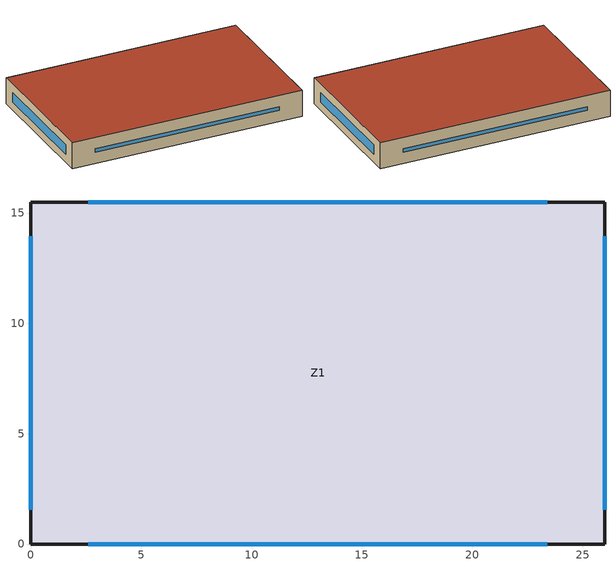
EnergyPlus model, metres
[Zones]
Z1
 floor ground (GFloor): 0,0 0,15.5 26,15.5 26,0 z0
 wall outside (ExtWall): 0,0 26,0 26,15.5 0,15.5 0,0 z0:3
 window (Window): 2.6,0 23.4,0 / 23.4,15.5 2.6,15.5 z1.31:1.69; 26,1.55 26,13.95 / 0,13.95 0,1.55 z0.94:2.06
 roof outside (Roof): 0,0 26,0 26,15.5 0,15.5 z3
[Building]
Bldg: -19, Suburbs, 0.04, 0.4, FullExterior, 25, 6
[Material]
Skin: Smooth, 0.002, 45, 7800, 500
Deck: Smooth, 0.0015, 45, 7800, 500
Concrete100: MediumRough, 0.1, 1.311, 2240, 836.8
WallIns: MediumRough, 0.0524, 0.04, 30, 1000
RoofIns: MediumRough, 0.2141, 0.04, 30, 1000
Membrane: MediumRough, 0.01, 0.16, 1121, 1460
Gypsum: MediumRough, 0.0127, 0.16, 784.9, 830
Carpet: MediumRough, 0.0127, 0.06, 288, 1380
[WindowMaterial:SimpleGlazingSystem]
Glz: 1.5, 0.4, 0.64
[Construction]
ExtWall: Skin, WallIns, Gypsum
Roof: Membrane, RoofIns, Deck
GFloor: Concrete100, Carpet
Window: Glz
[Zone]
Z1: 0, 0, 0, 0, 1, 1, autocalculate, autocalculate
[People]
Z1_People: Z1, OccSch, Area/Person, , , 5.5, , 0.3, Activity
[Lights]
Z1_Lights: Z1, LightSch, Watts/Area, , 10, , 0, 0.7, 0.2
[ElectricEquipment]
Z1_Equip: Z1, EquipSch, Watts/Area, , 4.9, , 0, 0.5, 0
[ZoneInfiltration:DesignFlowRate]
Z1_Inf: Z1, AlwaysOn, AirChanges/Hour, , , , 0.15, 1, 0, 0, 0
[HVACTemplate:Thermostat]
Tstat: HeatSP, , CoolSP
[HVACTemplate:Zone:PTHP]
Z1: Tstat, autosize, autosize, autosize, , , Flow/Person, 0.009, , , , Fan0, DrawThrough, 0.65, 250, 0.9, , autosize, autosize, 3, , autosize, 3, -8, , , , , , , autosize, 21
[Schedule:Compact]
AlwaysOn: Fraction, Through: 12/31, For: AllDays, Until: 24:00, 1
Fan0: Any Number, Through: 12/31, For: AllDays, Until: 24:00, 0
Activity: Any Number, Through: 12/31, For: AllDays, Until: 24:00, 130
OccSch: Fraction, Through: 12/31, For: Weekdays SummerDesignDay WinterDesignDay, Until: 07:00, 0, Until: 16:00, 1, Until: 24:00, 0, For: AllOtherDays, Until: 24:00, 0
LightSch: Fraction, Through: 12/31, For: Weekdays SummerDesignDay WinterDesignDay, Until: 07:00, 0.2, Until: 16:00, 0.85, Until: 24:00, 0.2, For: AllOtherDays, Until: 24:00, 0.2
EquipSch: Fraction, Through: 12/31, For: Weekdays SummerDesignDay WinterDesignDay, Until: 07:00, 0.4, Until: 16:00, 0.95, Until: 24:00, 0.4, For: AllOtherDays, Until: 24:00, 0.4
HeatSP: Any Number, Through: 12/31, For: Weekdays SummerDesignDay WinterDesignDay, Until: 07:00, 15.5, Until: 16:00, 21.5, Until: 24:00, 15.5, For: AllOtherDays, Until: 24:00, 15.5
CoolSP: Any Number, Through: 12/31, For: Weekdays SummerDesignDay WinterDesignDay, Until: 07:00, 27.5, Until: 16:00, 24.5, Until: 24:00, 27.5, For: AllOtherDays, Until: 24:00, 27.5
